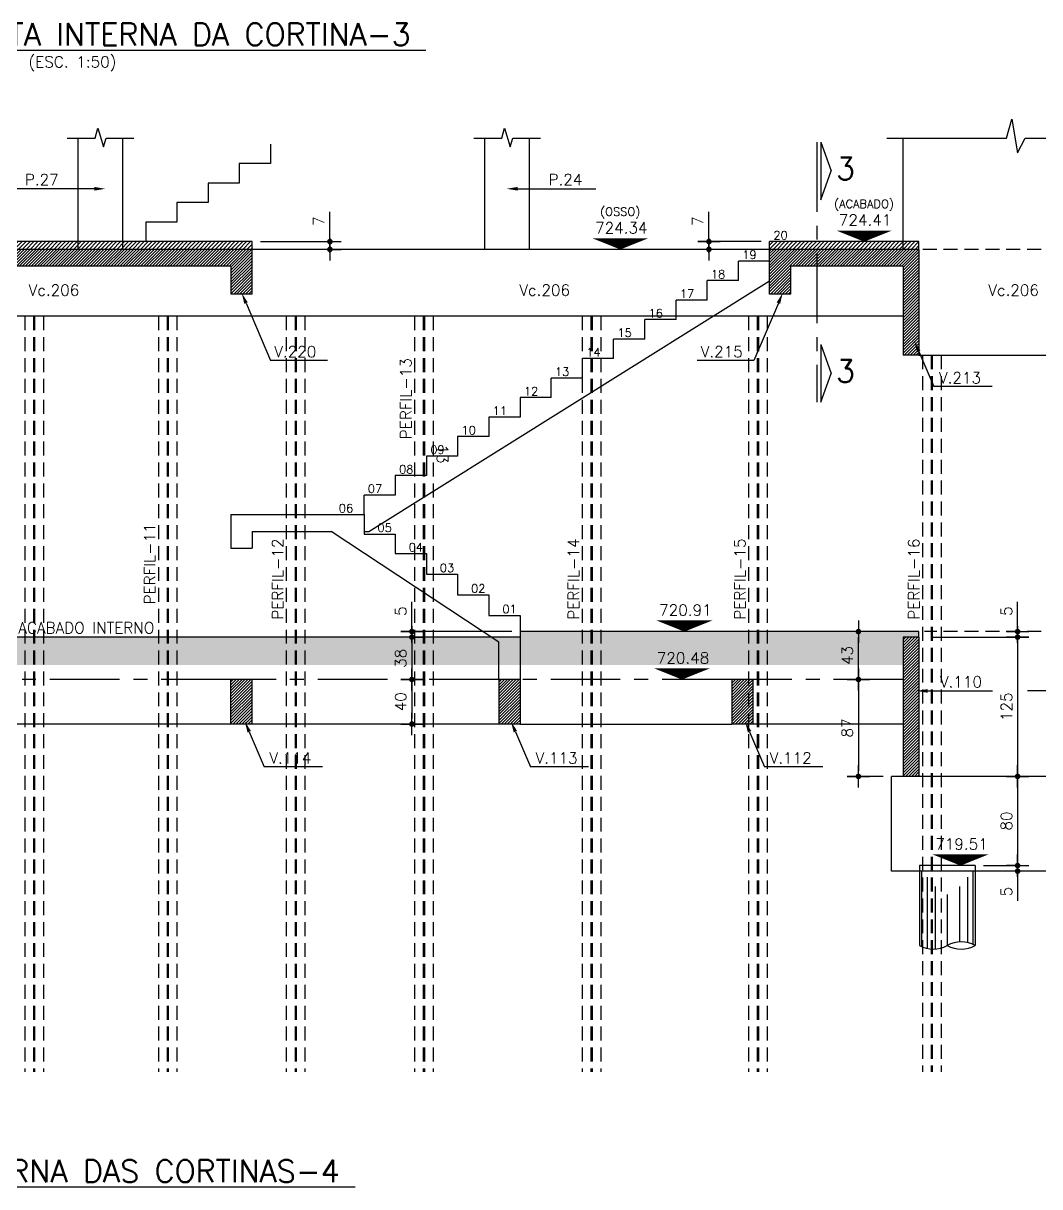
# Model space of a CAD drawing. Header units: inches. Extents: x 0 to 5940, y 0 to 4205.
# Drawn here: x 2187 to 3099, y 1259 to 2303 of the extents above; entities that cross this region are included whole.
import ezdxf
from ezdxf.enums import TextEntityAlignment as Align

# ---------------------------------------------------------------- set-up
doc = ezdxf.new("R2010")
doc.units = ezdxf.units.IN
doc.header["$LTSCALE"] = 50
doc.header["$MEASUREMENT"] = 0
doc.linetypes.add('CENTER', pattern=[2, 1.25, -0.25, 0.25, -0.25])
doc.linetypes.add('HIDDEN', pattern=[0.375, 0.25, -0.125])
for name, color, linetype in [('ATERRO', 253, 'Continuous'), ('COTA', 6, 'Continuous'), ('NIVEL', 3, 'Continuous'), ('TEXTO', 3, 'Continuous'), ('TEXTO_PERFIL', 4, 'Continuous'), ('VISTAS', 2, 'Continuous')]:
    doc.layers.add(name, color=color, linetype=linetype)
doc.styles.add('060CL', font='simplex.shx', dxfattribs={"height": 11.25})
doc.styles.add('ROMANS', font='romans.shx')
doc.dimstyles.new('COTA_50', dxfattribs={"dimscale": 5, "dimtxt": 2, "dimasz": 1, "dimexe": 2, "dimexo": 1.5, "dimgap": 1, "dimtad": 1, "dimzin": 12, "dimdsep": 46, "dimtxsty": 'ROMANS', "dimblk1": 'COTA', "dimblk2": 'COTA', "dimsah": 1, "dimcen": -4, "dimdle": 1.5, "dimclrd": 6, "dimclre": 6, "dimclrt": 3, "dimadec": 0, "dimazin": 0, "dimtfac": 1, "dimtofl": 0, "dimtmove": 0, "dimatfit": 3, "dimldrblk": 'COTA', "dimfxl": 1, "dimtolj": 1, "dimtzin": 12, "dimarcsym": 0})
pattern_1 = [(45, (0, -30.5923), (-1.3258252, 1.3258252), [])]

# ---------------------------------------------------------------- blocks, each defined once
blk = doc.blocks.new('COTA')
at = {"layer": 'COTA'}
for p, q in [((2, 0), (-2, 0)), ((0, -2), (0, 2))]:
    blk.add_line(p, q, dxfattribs=at)
at = {"layer": 'COTA', "const_width": 0.5}
blk.add_lwpolyline([(-0.25, 0, 1), (0.25, 0, 1)], format="xyb", close=True, dxfattribs=at)
blk = doc.blocks.new('*D77')
at = {"layer": 'COTA', "color": 6, "lineweight": -2, "transparency": 16777216}
for p, q in [((3079.1, 1762.4), (3079.1, 1784)), ((3079.8, 1757.4), (3089.1, 1757.4)), ((3003, 1752.4), (3089.1, 1752.4)), ((3079.1, 1747.4), (3079.1, 1742.4))]:
    blk.add_line(p, q, dxfattribs=at)
at = {"layer": 'Defpoints', "color": 0, "transparency": 16777216}
for p in [(3072.3, 1757.4), (3079.1, 1757.4), (2995.5, 1752.4)]:
    blk.add_point(p, dxfattribs=at)
at = {"layer": 'COTA', "color": 6, "lineweight": -2, "transparency": 16777216, "xscale": 5, "yscale": 5, "zscale": 5}
for p, rotation in [((3079.1, 1757.4), 270), ((3079.1, 1752.4), 90)]:
    blk.add_blockref('COTA', p, dxfattribs=dict(at, rotation=rotation))
at = {"layer": 'COTA', "color": 3, "transparency": 16777216, "insert": (3069.1, 1775.7), "char_height": 10, "attachment_point": 5, "rotation": 90, "style": 'ROMANS'}
blk.add_mtext('\\A1;5', dxfattribs=at)
blk = doc.blocks.new('*D78')
at = {"layer": 'COTA', "color": 6, "lineweight": -2}
for p, q in [((3078.9, 1752.4), (3089.1, 1752.4)), ((3079.1, 1747.4), (3079.1, 1632.4)), ((3073.8, 1627.4), (3089.1, 1627.4))]:
    blk.add_line(p, q, dxfattribs=at)
at = {"layer": 'Defpoints', "color": 0}
for p in [(3071.4, 1752.4), (3066.3, 1627.4), (3079.1, 1627.4)]:
    blk.add_point(p, dxfattribs=at)
at = {"layer": 'COTA', "color": 6, "lineweight": -2, "xscale": 5, "yscale": 5, "zscale": 5}
for p, rotation in [((3079.1, 1752.4), 90), ((3079.1, 1627.4), 270)]:
    blk.add_blockref('COTA', p, dxfattribs=dict(at, rotation=rotation))
at = {"layer": 'COTA', "color": 3, "insert": (3069.1, 1689.9), "char_height": 10, "attachment_point": 5, "rotation": 90, "style": 'ROMANS'}
blk.add_mtext('\\A1;125', dxfattribs=at)
blk = doc.blocks.new('*D81')
at = {"layer": 'COTA', "color": 6, "lineweight": -2, "transparency": 16777216}
for p, q in [((2802, 2112.4), (2802, 2134)), ((2849, 2107.4), (2792, 2107.4)), ((2810.7, 2100.4), (2792, 2100.4)), ((2802, 2095.4), (2802, 2090.4))]:
    blk.add_line(p, q, dxfattribs=at)
at = {"layer": 'Defpoints', "color": 0, "transparency": 16777216}
for p in [(2802, 2107.4), (2818.2, 2100.4), (2856.5, 2107.4)]:
    blk.add_point(p, dxfattribs=at)
at = {"layer": 'COTA', "color": 6, "lineweight": -2, "transparency": 16777216, "xscale": 5, "yscale": 5, "zscale": 5}
for p, rotation in [((2802, 2107.4), 270), ((2802, 2100.4), 90)]:
    blk.add_blockref('COTA', p, dxfattribs=dict(at, rotation=rotation))
at = {"layer": 'COTA', "color": 3, "transparency": 16777216, "insert": (2792, 2125.7), "char_height": 10, "attachment_point": 5, "rotation": 90, "style": 'ROMANS'}
blk.add_mtext('\\A1;7', dxfattribs=at)
blk = doc.blocks.new('*D82')
at = {"layer": 'COTA', "color": 6, "lineweight": -2, "transparency": 16777216}
for p, q in [((2461.8, 2112.4), (2461.8, 2134)), ((2399.5, 2107.4), (2471.8, 2107.4)), ((2463.8, 2100.4), (2471.8, 2100.4)), ((2461.8, 2095.4), (2461.8, 2090.4))]:
    blk.add_line(p, q, dxfattribs=at)
at = {"layer": 'Defpoints', "color": 0, "transparency": 16777216}
for p in [(2392, 2107.4), (2456.3, 2100.4), (2461.8, 2107.4)]:
    blk.add_point(p, dxfattribs=at)
at = {"layer": 'COTA', "color": 6, "lineweight": -2, "transparency": 16777216, "xscale": 5, "yscale": 5, "zscale": 5}
for p, rotation in [((2461.8, 2107.4), 270), ((2461.8, 2100.4), 90)]:
    blk.add_blockref('COTA', p, dxfattribs=dict(at, rotation=rotation))
at = {"layer": 'COTA', "color": 3, "transparency": 16777216, "insert": (2451.8, 2125.7), "char_height": 10, "attachment_point": 5, "rotation": 90, "style": 'ROMANS'}
blk.add_mtext('\\A1;7', dxfattribs=at)
blk = doc.blocks.new('*D114')
at = {"layer": 'COTA', "color": 6, "lineweight": -2, "transparency": 16777216}
for p, q in [((2535.4, 1762.4), (2535.4, 1784)), ((2625, 1757.4), (2525.4, 1757.4)), ((2535.4, 1747.4), (2535.4, 1742.4)), ((2537, 1752.4), (2545.4, 1752.4))]:
    blk.add_line(p, q, dxfattribs=at)
at = {"layer": 'Defpoints', "color": 0, "transparency": 16777216}
for p in [(2535.4, 1757.4), (2632.5, 1757.4), (2529.5, 1752.4)]:
    blk.add_point(p, dxfattribs=at)
at = {"layer": 'COTA', "color": 6, "lineweight": -2, "transparency": 16777216, "xscale": 5, "yscale": 5, "zscale": 5}
for p, rotation in [((2535.4, 1757.4), 270), ((2535.4, 1752.4), 90)]:
    blk.add_blockref('COTA', p, dxfattribs=dict(at, rotation=rotation))
at = {"layer": 'COTA', "color": 3, "transparency": 16777216, "insert": (2525.4, 1775.7), "char_height": 10, "attachment_point": 5, "rotation": 90, "style": 'ROMANS'}
blk.add_mtext('\\A1;5', dxfattribs=at)
blk = doc.blocks.new('*D117')
at = {"layer": 'COTA', "color": 6, "lineweight": -2, "transparency": 16777216}
for p, q in [((2533.7, 1752.4), (2525.4, 1752.4)), ((2535.4, 1747.4), (2535.4, 1719.4)), ((2533.7, 1714.4), (2525.4, 1714.4))]:
    blk.add_line(p, q, dxfattribs=at)
at = {"layer": 'Defpoints', "color": 0, "transparency": 16777216}
for p in [(2541.2, 1752.4), (2535.4, 1714.4), (2541.2, 1714.4)]:
    blk.add_point(p, dxfattribs=at)
at = {"layer": 'COTA', "color": 6, "lineweight": -2, "transparency": 16777216, "xscale": 5, "yscale": 5, "zscale": 5}
for p, rotation in [((2535.4, 1752.4), 90), ((2535.4, 1714.4), 270)]:
    blk.add_blockref('COTA', p, dxfattribs=dict(at, rotation=rotation))
at = {"layer": 'COTA', "color": 3, "transparency": 16777216, "insert": (2525.4, 1733.4), "char_height": 10, "attachment_point": 5, "rotation": 90, "style": 'ROMANS'}
blk.add_mtext('\\A1;38', dxfattribs=at)
blk = doc.blocks.new('*D118')
at = {"layer": 'COTA', "color": 6, "lineweight": -2, "transparency": 16777216}
for p, q in [((2537.5, 1714.4), (2525.4, 1714.4)), ((2535.4, 1709.4), (2535.4, 1679.4)), ((2537.5, 1674.4), (2525.4, 1674.4))]:
    blk.add_line(p, q, dxfattribs=at)
at = {"layer": 'Defpoints', "color": 0, "transparency": 16777216}
for p in [(2545, 1714.4), (2535.4, 1674.4), (2545, 1674.4)]:
    blk.add_point(p, dxfattribs=at)
at = {"layer": 'COTA', "color": 6, "lineweight": -2, "transparency": 16777216, "xscale": 5, "yscale": 5, "zscale": 5}
for p, rotation in [((2535.4, 1714.4), 90), ((2535.4, 1674.4), 270)]:
    blk.add_blockref('COTA', p, dxfattribs=dict(at, rotation=rotation))
at = {"layer": 'COTA', "color": 3, "transparency": 16777216, "insert": (2525.4, 1694.4), "char_height": 10, "attachment_point": 5, "rotation": 90, "style": 'ROMANS'}
blk.add_mtext('\\A1;40', dxfattribs=at)
blk = doc.blocks.new('*D119')
at = {"layer": 'COTA', "color": 6, "lineweight": -2}
for p, q in [((2938.3, 1714.4), (2926.2, 1714.4)), ((2936.2, 1709.4), (2936.2, 1632.4)), ((2958.5, 1627.4), (2926.2, 1627.4))]:
    blk.add_line(p, q, dxfattribs=at)
at = {"layer": 'Defpoints', "color": 0}
for p in [(2945.8, 1714.4), (2936.2, 1627.4), (2966, 1627.4)]:
    blk.add_point(p, dxfattribs=at)
at = {"layer": 'COTA', "color": 6, "lineweight": -2, "xscale": 5, "yscale": 5, "zscale": 5}
for p, rotation in [((2936.2, 1714.4), 90), ((2936.2, 1627.4), 270)]:
    blk.add_blockref('COTA', p, dxfattribs=dict(at, rotation=rotation))
at = {"layer": 'COTA', "color": 3, "insert": (2926.2, 1670.9), "char_height": 10, "attachment_point": 5, "rotation": 90, "style": 'ROMANS'}
blk.add_mtext('\\A1;87', dxfattribs=at)
blk = doc.blocks.new('*D120')
at = {"layer": 'COTA', "color": 6, "lineweight": -2, "transparency": 16777216}
for p, q in [((2940.2, 1757.4), (2926.2, 1757.4)), ((2936.2, 1719.4), (2936.2, 1752.4)), ((2940.2, 1714.4), (2926.2, 1714.4))]:
    blk.add_line(p, q, dxfattribs=at)
at = {"layer": 'Defpoints', "color": 0, "transparency": 16777216}
for p in [(2936.2, 1757.4), (2947.7, 1757.4), (2947.7, 1714.4)]:
    blk.add_point(p, dxfattribs=at)
at = {"layer": 'COTA', "color": 6, "lineweight": -2, "transparency": 16777216, "xscale": 5, "yscale": 5, "zscale": 5}
for p, rotation in [((2936.2, 1757.4), 90), ((2936.2, 1714.4), 270)]:
    blk.add_blockref('COTA', p, dxfattribs=dict(at, rotation=rotation))
at = {"layer": 'COTA', "color": 3, "transparency": 16777216, "insert": (2926.2, 1735.9), "char_height": 10, "attachment_point": 5, "rotation": 90, "style": 'ROMANS'}
blk.add_mtext('\\A1;43', dxfattribs=at)
blk = doc.blocks.new('*D144')
at = {"layer": 'COTA', "color": 6, "lineweight": -2}
for p, q in [((3080.1, 1627.4), (3069.1, 1627.4)), ((3079.1, 1622.4), (3079.1, 1552.4)), ((3048.5, 1547.4), (3089.1, 1547.4))]:
    blk.add_line(p, q, dxfattribs=at)
at = {"layer": 'Defpoints', "color": 0}
for p in [(3087.6, 1627.4), (3041, 1547.4), (3079.1, 1547.4)]:
    blk.add_point(p, dxfattribs=at)
at = {"layer": 'COTA', "color": 6, "lineweight": -2, "xscale": 5, "yscale": 5, "zscale": 5}
for p, rotation in [((3079.1, 1627.4), 90), ((3079.1, 1547.4), 270)]:
    blk.add_blockref('COTA', p, dxfattribs=dict(at, rotation=rotation))
at = {"layer": 'COTA', "color": 3, "insert": (3069.1, 1587.4), "char_height": 10, "attachment_point": 5, "rotation": 90, "style": 'ROMANS'}
blk.add_mtext('\\A1;80', dxfattribs=at)
blk = doc.blocks.new('*D145')
at = {"layer": 'COTA', "color": 6, "lineweight": -2}
for p, q in [((3079.1, 1552.4), (3079.1, 1557.4)), ((3077.9, 1547.4), (3069.1, 1547.4)), ((3077.9, 1542.4), (3069.1, 1542.4)), ((3079.1, 1537.4), (3079.1, 1515.7))]:
    blk.add_line(p, q, dxfattribs=at)
at = {"layer": 'Defpoints', "color": 0}
for p in [(3085.4, 1547.4), (3079.1, 1542.4), (3085.4, 1542.4)]:
    blk.add_point(p, dxfattribs=at)
at = {"layer": 'COTA', "color": 6, "lineweight": -2, "xscale": 5, "yscale": 5, "zscale": 5}
for p, rotation in [((3079.1, 1547.4), 270), ((3079.1, 1542.4), 90)]:
    blk.add_blockref('COTA', p, dxfattribs=dict(at, rotation=rotation))
at = {"layer": 'COTA', "color": 3, "insert": (3069.1, 1524), "char_height": 10, "attachment_point": 5, "rotation": 90, "style": 'ROMANS'}
blk.add_mtext('\\A1;5', dxfattribs=at)

msp = doc.modelspace()

# ---------------------------------------------------------------- hatches: boundary and pattern name
at = {"layer": 'ATERRO'}
h = msp.add_hatch(dxfattribs=at)
h.set_pattern_fill('ANSI38', color=256, scale=35)
h.paths.add_polyline_path([(2976.48, 1752.351), (2990.48, 1752.351), (2990.48, 1757.351), (2632.48, 1757.351), (2632.48, 1752.351), (1946.48, 1752.351), (1946.48, 1732.351), (1759.98, 1732.351), (1759.98, 1752.351), (1490.946, 1752.351), (1490.946, 1727.351), (2976.48, 1727.351)])
at = {"layer": 'VISTAS'}
h = msp.add_hatch(dxfattribs=at)
h.set_pattern_fill('ANSI31', color=253, scale=20)
h.set_pattern_definition([(45, (-30538.57, 12849.0712), (-1.76776695, 1.76776695), [])])
h.paths.add_polyline_path([(2391.98, 2107.351), (1946.48, 2107.351), (1946.48, 2100.351), (2391.98, 2100.351)])
h = msp.add_hatch(dxfattribs=at)
h.set_pattern_fill('ANSI31', color=252, scale=15)
h.set_pattern_definition([(45, (-30538.57, 9300.2643), (-1.32582521, 1.32582521), [])])
h.paths.add_polyline_path([(2372.98, 2085.351), (2372.98, 2060.351), (2391.98, 2060.351), (2391.98, 2100.351), (1946.48, 2100.351), (1946.48, 2040.351), (1965.48, 2040.351), (1965.48, 2085.351), (2040.48, 2085.351), (2040.48, 2040.351), (2090.48, 2040.351), (2090.48, 2085.351)])
h = msp.add_hatch(dxfattribs=at)
h.set_pattern_fill('ANSI31', color=253, scale=20)
h.set_pattern_definition([(45, (-30538.57, 12722.988), (-1.76776695, 1.76776695), [])])
h.paths.add_polyline_path([(2990.48, 2107.351), (2856.48, 2107.351), (2856.48, 2100.351), (2990.48, 2100.351)])
h = msp.add_hatch(dxfattribs=at)
h.set_pattern_fill('ANSI31', color=252, scale=15)
h.set_pattern_definition(pattern_1)
h.paths.add_polyline_path([(2898.921, 2100.351), (2856.48, 2100.351), (2856.48, 2060.351), (2875.48, 2060.351), (2875.48, 2085.351), (2898.921, 2085.351)])
h.paths.add_polyline_path([(2990.48, 2100.351), (2898.921, 2100.351), (2898.921, 2085.351), (2976.48, 2085.351), (2976.48, 2005.351), (2990.48, 2005.351)])
h = msp.add_hatch(dxfattribs=at)
h.set_pattern_fill('ANSI31', color=252, scale=15)
h.set_pattern_definition(pattern_1)
edge = h.paths.add_edge_path()
edge.add_line((2990.48, 1752.351), (2976.48, 1752.351))
edge.add_line((2976.48, 1752.351), (2976.48, 1627.351))
edge.add_line((2990.48, 1627.351), (2976.48, 1627.351))
edge.add_line((2990.48, 1752.351), (2990.48, 1627.351))
h = msp.add_hatch(dxfattribs=at)
h.set_pattern_fill('ANSI31', color=252, scale=15)
h.set_pattern_definition([(45, (6582.9943, 12262.44), (-1.3258252, 1.3258252), [])])
h.paths.add_polyline_path([(2391.98, 1714.351), (2372.98, 1714.351), (2372.98, 1674.351), (2391.98, 1674.351)])
h = msp.add_hatch(dxfattribs=at)
h.set_pattern_fill('ANSI31', color=252, scale=15)
h.set_pattern_definition([(45, (6582.4943, 12262.44), (-1.3258252, 1.3258252), [])])
h.paths.add_polyline_path([(2613.48, 1714.351), (2613.48, 1674.351), (2632.48, 1674.351), (2632.48, 1714.351)])
h = msp.add_hatch(dxfattribs=at)
h.set_pattern_fill('ANSI31', color=252, scale=15)
h.set_pattern_definition([(45, (6556.4943, 12262.44), (-1.3258252, 1.3258252), [])])
h.paths.add_polyline_path([(2841.48, 1714.351), (2822.48, 1714.351), (2822.48, 1674.351), (2841.48, 1674.351)])

# ---------------------------------------------------------------- linework, layer by layer
at = {"layer": 'COTA', "linetype": 'CENTER'}
for p, q in [((2372.98, 1714.351), (1967.98, 1714.351)), ((2613.48, 1714.351), (2391.98, 1714.351)), ((2822.48, 1714.351), (2632.48, 1714.351)), ((2976.48, 1714.351), (2841.48, 1714.351))]:
    msp.add_line(p, q, dxfattribs=at)
at = {"layer": 'NIVEL', "color": 1}
for points in [[(2941.351, 2107.351, 0, 50, 0), (2941.351, 2117.351, 50, 50, 0)], [(2722.523, 2100.351, 0, 50, 0), (2722.523, 2110.351, 50, 50, 0)], [(2461.97, 2100.351, 0, 50, 0), (2461.97, 2100.351, 50, 50, 0)], [(2780.025, 1757.351, 0, 50, 0), (2780.025, 1767.351, 50, 50, 0)], [(2777.869, 1714.351, 0, 50, 0), (2777.869, 1724.351, 50, 50, 0)], [(3027.855, 1547.351, 0, 50, 0), (3027.855, 1557.351, 50, 50, 0)]]:
    msp.add_lwpolyline(points, format="xyseb", dxfattribs=at)
at = {"layer": 'TEXTO', "color": 4, "linetype": 'CENTER'}
msp.add_line((2898.921, 2196.67), (2898.921, 1963.256), dxfattribs=at)
at = {"layer": 'TEXTO', "color": 4}
for p, q in [((2902.518, 2196.67), (2902.518, 2144.957)), ((2902.518, 2196.67), (2911.769, 2170.814)), ((2902.518, 2144.957), (2911.769, 2170.814)), ((2902.518, 2014.97), (2902.518, 1963.256)), ((2902.518, 2014.97), (2911.769, 1989.113)), ((2902.518, 1963.256), (2911.769, 1989.113))]:
    msp.add_line(p, q, dxfattribs=at)
at = {"layer": 'TEXTO', "color": 8}
for p, q in [((2250.267, 2154.811), (2180.118, 2154.811)), ((2630.44, 2154.811), (2700.589, 2154.811)), ((2386.535, 2052.204), (2408.597, 2000.773)), ((2864.388, 2052.204), (2842.326, 2000.773)), ((2990.42, 2008.773), (3003.899, 1977.35)), ((2459.555, 2000.773), (2408.597, 2000.773)), ((2842.326, 2000.773), (2791.368, 2000.773)), ((3056.157, 1977.35), (3003.899, 1977.35)), ((2998.519, 1704.133), (3056.47, 1704.133)), ((3153.442, 1704.133), (3087.911, 1704.133)), ((2389.409, 1667.534), (2402.889, 1636.111)), ((2628.333, 1667.534), (2641.812, 1636.111)), ((2838.506, 1667.534), (2851.985, 1636.111)), ((2455.147, 1636.111), (2402.889, 1636.111)), ((2694.07, 1636.111), (2641.812, 1636.111)), ((2904.243, 1636.111), (2851.985, 1636.111))]:
    msp.add_line(p, q, dxfattribs=at)
for points in [[(2250.267, 2153.145), (2250.267, 2156.478), (2260.267, 2154.811)], [(2630.44, 2153.145), (2630.44, 2156.478), (2620.44, 2154.811)], [(2388.067, 2052.861), (2385.003, 2051.546), (2382.593, 2061.394)], [(2862.856, 2052.861), (2865.92, 2051.546), (2868.33, 2061.394)], [(2991.952, 2009.43), (2988.888, 2008.116), (2986.478, 2017.963)], [(2998.519, 1702.467), (2998.519, 1705.8), (2988.519, 1704.133)], [(2390.941, 1668.191), (2387.878, 1666.877), (2385.467, 1676.724)], [(2629.864, 1668.191), (2626.801, 1666.877), (2624.39, 1676.724)], [(2840.037, 1668.191), (2836.974, 1666.877), (2834.563, 1676.724)]]:
    msp.add_solid(points, dxfattribs=at)
at = {"layer": 'VISTAS', "color": 8}
for p, q in [((3069.202, 2200.351), (3073.989, 2217.359)), ((3073.989, 2217.359), (3079.03, 2187.159)), ((2251.133, 2200.351), (2253.473, 2209.046)), ((2253.473, 2209.046), (2258.514, 2192.538)), ((2616.133, 2200.351), (2618.473, 2209.046)), ((2618.473, 2209.046), (2623.514, 2192.538)), ((2225.979, 2200.351), (2251.133, 2200.351)), ((2258.514, 2192.538), (2260.884, 2200.351)), ((2260.884, 2200.351), (2285.98, 2200.351)), ((2590.979, 2200.351), (2616.133, 2200.351)), ((2623.514, 2192.538), (2625.884, 2200.351)), ((2625.884, 2200.351), (2650.98, 2200.351)), ((2961.814, 2200.351), (3069.202, 2200.351)), ((3079.03, 2187.159), (3085.805, 2200.351)), ((3085.805, 2200.351), (3185.48, 2200.351)), ((3040.98, 1547.351), (2990.98, 1547.351)), ((2990.98, 1547.351), (2990.98, 1475.607)), ((3040.98, 1547.351), (3040.98, 1475.607)), ((2992.98, 1542.351), (2992.98, 1474.602)), ((2997.98, 1537.087), (2997.98, 1472.949)), ((3033.98, 1537.087), (3033.98, 1478.266)), ((3038.98, 1542.351), (3038.98, 1476.613)), ((3004.98, 1528.627), (3004.98, 1472.396)), ((3026.98, 1528.627), (3026.98, 1478.819)), ((3015.98, 1521.483), (3015.98, 1475.607))]:
    msp.add_line(p, q, dxfattribs=at)
at = {"layer": 'VISTAS'}
for p, q in [((2235.98, 2100.351), (2235.98, 2200.351)), ((2275.98, 2100.351), (2275.98, 2200.351)), ((2600.98, 2100.351), (2600.98, 2200.351)), ((2640.98, 2100.351), (2640.98, 2200.351)), ((2976.48, 2100.351), (2976.48, 2200.351)), ((2856.48, 2100.351), (2391.98, 2100.351)), ((2976.48, 2040.351), (2090.48, 2040.351)), ((2990.48, 2005.351), (3175.48, 2005.351)), ((2990.48, 1757.351), (2632.48, 1757.351)), ((2632.48, 1757.351), (2632.48, 1752.351)), ((2990.48, 1752.351), (2990.48, 1757.351)), ((2632.48, 1752.351), (1946.48, 1752.351)), ((2372.98, 1674.351), (1967.98, 1674.351)), ((2613.48, 1674.351), (2391.98, 1674.351)), ((2632.48, 1674.351), (2822.48, 1674.351)), ((2976.48, 1674.351), (2841.48, 1674.351)), ((2965.98, 1542.351), (2965.98, 1627.351)), ((2976.48, 1627.351), (2965.98, 1627.351)), ((3156.48, 1627.351), (2990.48, 1627.351)), ((3215.98, 1542.351), (2965.98, 1542.351))]:
    msp.add_line(p, q, dxfattribs=at)
at = {"layer": 'VISTAS', "color": 253}
for p, q in [((2408.48, 2194.851), (2408.48, 2177.351)), ((2380.48, 2177.351), (2380.48, 2159.851)), ((2408.48, 2177.351), (2380.48, 2177.351)), ((2352.48, 2159.851), (2352.48, 2142.351)), ((2380.48, 2159.851), (2352.48, 2159.851)), ((2324.48, 2142.351), (2324.48, 2124.851)), ((2352.48, 2142.351), (2324.48, 2142.351)), ((2296.48, 2124.851), (2296.48, 2107.351)), ((2324.48, 2124.851), (2296.48, 2124.851)), ((2391.98, 2107.351), (1946.48, 2107.351)), ((2391.98, 2100.351), (2391.98, 2107.351)), ((2990.48, 2107.351), (2856.48, 2107.351)), ((2856.48, 2100.351), (2856.48, 2107.351)), ((2990.48, 2100.351), (2990.48, 2107.351)), ((2828.48, 2072.351), (2828.48, 2089.851)), ((2856.48, 2089.851), (2828.48, 2089.851)), ((2496.782, 1847.351), (2856.48, 2072.162)), ((2800.48, 2054.851), (2800.48, 2072.351)), ((2828.48, 2072.351), (2800.48, 2072.351)), ((2772.48, 2037.351), (2772.48, 2054.851)), ((2800.48, 2054.851), (2772.48, 2054.851)), ((2744.48, 2019.851), (2744.48, 2037.351)), ((2772.48, 2037.351), (2744.48, 2037.351)), ((2716.48, 2002.351), (2716.48, 2019.851)), ((2744.48, 2019.851), (2716.48, 2019.851)), ((2688.48, 1984.851), (2688.48, 2002.351)), ((2716.48, 2002.351), (2688.48, 2002.351)), ((2660.48, 1967.351), (2660.48, 1984.851)), ((2688.48, 1984.851), (2660.48, 1984.851)), ((2632.48, 1967.351), (2632.48, 1949.851)), ((2660.48, 1967.351), (2632.48, 1967.351)), ((2604.48, 1949.851), (2604.48, 1932.351)), ((2632.48, 1949.851), (2604.48, 1949.851)), ((2576.48, 1932.351), (2576.48, 1914.851)), ((2604.48, 1932.351), (2576.48, 1932.351)), ((2548.48, 1914.851), (2548.48, 1897.351)), ((2576.48, 1914.851), (2548.48, 1914.851)), ((2520.48, 1897.351), (2520.48, 1879.851)), ((2548.48, 1897.351), (2520.48, 1897.351)), ((2492.48, 1862.351), (2492.48, 1879.851)), ((2520.48, 1879.851), (2492.48, 1879.851)), ((2372.98, 1862.351), (2492.48, 1862.351)), ((2372.98, 1862.351), (2372.98, 1832.351)), ((2492.48, 1862.351), (2492.48, 1844.851)), ((2391.98, 1847.351), (2391.98, 1832.351)), ((2391.98, 1847.351), (2463, 1847.351)), ((2613.48, 1747.926), (2463, 1847.351)), ((2492.48, 1847.351), (2496.782, 1847.351)), ((2492.48, 1844.851), (2520.48, 1844.851)), ((2520.48, 1844.851), (2520.48, 1827.351)), ((2372.98, 1832.351), (2391.98, 1832.351)), ((2520.48, 1827.351), (2548.48, 1827.351)), ((2548.48, 1827.351), (2548.48, 1808.851)), ((2548.48, 1808.851), (2576.48, 1808.851)), ((2576.48, 1808.851), (2576.48, 1790.351)), ((2576.48, 1790.351), (2604.48, 1790.351)), ((2604.48, 1790.351), (2604.48, 1771.851)), ((2604.48, 1771.851), (2632.48, 1771.851)), ((2632.48, 1771.851), (2632.48, 1714.351)), ((2613.48, 1714.351), (2613.48, 1747.926))]:
    msp.add_line(p, q, dxfattribs=at)
at = {"layer": 'VISTAS', "color": 1}
for p, q in [((2391.98, 2100.351), (1946.48, 2100.351)), ((2391.98, 2060.351), (2391.98, 2100.351)), ((2856.48, 2060.351), (2856.48, 2100.351)), ((2990.48, 2100.351), (2856.48, 2100.351)), ((2990.48, 2100.351), (2990.48, 2005.351)), ((2372.98, 2085.351), (2090.48, 2085.351)), ((2372.98, 2085.351), (2372.98, 2060.351)), ((2875.48, 2060.351), (2875.48, 2085.351)), ((2976.48, 2085.351), (2875.48, 2085.351)), ((2976.48, 2085.351), (2976.48, 2005.351)), ((2372.98, 2060.351), (2372.98, 2060.351)), ((2391.98, 2060.351), (2372.98, 2060.351)), ((2875.48, 2060.351), (2856.48, 2060.351)), ((2990.48, 2005.351), (2976.48, 2005.351)), ((2990.48, 1752.351), (2976.48, 1752.351)), ((2976.48, 1752.351), (2976.48, 1627.351)), ((2990.48, 1752.351), (2990.48, 1627.351)), ((2372.98, 1674.351), (2372.98, 1714.351)), ((2391.98, 1714.351), (2372.98, 1714.351)), ((2391.98, 1674.351), (2391.98, 1714.351)), ((2613.48, 1714.351), (2613.48, 1674.351)), ((2632.48, 1714.351), (2613.48, 1714.351)), ((2632.48, 1714.351), (2632.48, 1674.351)), ((2841.48, 1714.351), (2822.48, 1714.351)), ((2822.48, 1714.351), (2822.48, 1674.351)), ((2841.48, 1714.351), (2841.48, 1674.351)), ((2391.98, 1674.351), (2372.98, 1674.351)), ((2632.48, 1674.351), (2613.48, 1674.351)), ((2841.48, 1674.351), (2822.48, 1674.351)), ((2990.48, 1627.351), (2976.48, 1627.351))]:
    msp.add_line(p, q, dxfattribs=at)
at = {"layer": 'VISTAS', "color": 8, "linetype": 'HIDDEN'}
for p, q in [((3156.48, 2100.351), (2990.48, 2100.351)), ((2187.957, 2040.351), (2187.957, 1362.351)), ((2195.812, 2040.351), (2195.812, 1362.351)), ((2196.812, 2040.351), (2196.812, 1362.351)), ((2204.668, 2040.351), (2204.668, 1362.351)), ((2307.861, 2040.351), (2307.861, 1362.351)), ((2315.716, 2040.351), (2315.716, 1362.351)), ((2316.716, 2040.351), (2316.716, 1362.351)), ((2324.572, 2040.351), (2324.572, 1362.351)), ((2422.675, 2040.351), (2422.675, 1362.351)), ((2430.53, 2040.351), (2430.53, 1362.351)), ((2431.53, 2040.351), (2431.53, 1362.351)), ((2439.385, 2040.351), (2439.385, 1362.351)), ((2537.745, 2040.351), (2537.745, 1362.351)), ((2545.6, 2040.351), (2545.6, 1362.351)), ((2546.6, 2040.351), (2546.6, 1362.351)), ((2554.455, 2040.351), (2554.455, 1362.351)), ((2688.266, 2040.351), (2688.266, 1362.351)), ((2696.121, 2040.351), (2696.121, 1362.351)), ((2697.121, 2040.351), (2697.121, 1362.351)), ((2704.976, 2040.351), (2704.976, 1362.351)), ((2837.578, 2040.351), (2837.578, 1362.351)), ((2845.433, 2040.351), (2845.433, 1362.351)), ((2846.433, 2040.351), (2846.433, 1362.351)), ((2854.289, 2040.351), (2854.289, 1362.351)), ((2993.656, 2005.351), (2993.656, 1362.351)), ((3001.511, 2005.351), (3001.511, 1362.351)), ((3002.511, 2005.351), (3002.511, 1362.351)), ((3010.367, 2005.351), (3010.367, 1362.351)), ((3156.48, 1757.351), (2995.48, 1757.351))]:
    msp.add_line(p, q, dxfattribs=at)
at = {"layer": 'VISTAS', "color": 8}
for centre, start, end in [((3003.48, 1497.977), 240.804043, 299.195957), ((3028.48, 1453.237), 60.804043, 119.195957), ((3028.48, 1497.977), 240.804043, 299.195957)]:
    msp.add_arc(centre, 25.625, start, end, dxfattribs=at)

# ---------------------------------------------------------------- texts
at = {"layer": 'NIVEL', "color": 4, "style": 'ROMANS'}
for s, p in [('(ACABADO)', (2941.246, 2137.508)), ('(OSSO)', (2722.419, 2130.508))]:
    msp.add_text(s, height=7.5, dxfattribs=at).set_placement(p, align=Align.CENTER)
at = {"layer": 'NIVEL', "color": 3, "style": 'ROMANS'}
for s, p in [('724.41', (2942.238, 2121.704)), ('724.34', (2723.411, 2114.704)), ('720.91', (2780.913, 1771.704)), ('720.48', (2778.757, 1728.704)), ('719.51', (3028.743, 1561.704))]:
    msp.add_text(s, height=10, dxfattribs=at).set_placement(p, align=Align.CENTER)
at = {"layer": 'TEXTO', "color": 1, "style": 'ROMANS'}
for s, p in [('%%U VISTA INTERNA DA CORTINA-3 ', (2120.304, 2283.335)), ('3', (2916.092, 2162.959)), ('3', (2916.092, 1981.258)), ('%%U VISTA INTERNA DAS CORTINAS-4 ', (2022.414, 1263.173))]:
    msp.add_text(s, height=20, dxfattribs=at).set_placement(p)
at = {"layer": 'TEXTO', "color": 3, "style": 'ROMANS'}
for s, p in [('(ESC. 1:50)', (2191.306, 2263.653)), ('P.27', (2187.958, 2157.985)), ('P.24', (2657.987, 2157.985)), ('Vc.206', (2191.424, 2058.857)), ('Vc.206', (2631.972, 2058.857)), ('Vc.206', (3052.776, 2058.857)), ('V.220', (2411.901, 2003.573)), ('V.215', (2794.672, 2003.573)), ('V.213', (3008.503, 1980.149)), ('PISO ACABADO INTERNO', (2144.856, 1755.755)), ('V.110', (3009.414, 1707.307)), ('V.114', (2407.493, 1638.91)), ('V.113', (2646.416, 1638.91)), ('V.112', (2856.589, 1638.91))]:
    msp.add_text(s, height=10, dxfattribs=at).set_placement(p)
at = {"layer": 'TEXTO', "color": 4, "style": 'ROMANS'}
for s, p in [('20', (2859.91, 2109.342)), ('19', (2831.91, 2091.842)), ('18', (2803.91, 2074.342)), ('17', (2775.91, 2056.842)), ('16', (2747.91, 2039.342)), ('15', (2719.91, 2021.842)), ('14', (2691.91, 2004.342)), ('13', (2663.91, 1986.842)), ('12', (2635.91, 1969.342)), ('11', (2607.91, 1951.842)), ('10', (2579.91, 1934.342)), ('09', (2551.91, 1916.842)), ('08', (2523.91, 1899.342)), ('07', (2495.91, 1881.842)), ('06', (2469.85, 1864.342)), ('05', (2504.548, 1846.842)), ('04', (2532.548, 1829.342)), ('03', (2560.548, 1810.842)), ('02', (2588.548, 1792.342)), ('01', (2616.548, 1773.842))]:
    msp.add_text(s, height=7.5, dxfattribs=at).set_placement(p)
at = {"layer": 'TEXTO_PERFIL', "color": 3, "style": '060CL'}
for s, rotation, p in [('PERFIL-13', 90, (2535.009, 1929.961)), ('13', 270, (2557.909, 1925.344)), ('PERFIL-11', 90, (2305.126, 1781.666)), ('PERFIL-12', 90, (2419.94, 1768.039)), ('PERFIL-14', 90, (2685.531, 1768.039)), ('PERFIL-15', 90, (2834.843, 1768.039)), ('PERFIL-16', 90, (2990.921, 1768.039))]:
    msp.add_text(s, height=10, rotation=rotation, dxfattribs=at).set_placement(p)

# ---------------------------------------------------------------- dimensions: what is measured, and where the dimension line sits
at = {"layer": 'COTA'}
for base, p1, p2, picture, middle in [((2461.809, 2107.351), (2456.335, 2100.351), (2391.98, 2107.351), '*D82', (2451.809, 2125.684)), ((2801.967, 2107.351), (2818.182, 2100.351), (2856.48, 2107.351), '*D81', (2791.967, 2125.684)), ((2535.351, 1757.351), (2529.51, 1752.351), (2632.48, 1757.351), '*D114', (2525.351, 1775.684)), ((3079.125, 1757.351), (2995.48, 1752.351), (3072.292, 1757.351), '*D77', (3069.125, 1775.684)), ((2936.231, 1757.351), (2947.701, 1714.351), (2947.701, 1757.351), '*D120', (2926.231, 1735.851)), ((2535.351, 1714.351), (2541.161, 1752.351), (2541.161, 1714.351), '*D117', (2525.351, 1733.351)), ((3079.125, 1627.351), (3071.438, 1752.351), (3066.313, 1627.351), '*D78', (3069.125, 1689.851)), ((2535.351, 1674.351), (2544.959, 1714.351), (2544.959, 1674.351), '*D118', (2525.351, 1694.351)), ((2936.231, 1627.351), (2945.839, 1714.351), (2965.98, 1627.351), '*D119', (2926.231, 1670.851)), ((3079.125, 1547.351), (3087.591, 1627.351), (3040.98, 1547.351), '*D144', (3069.125, 1587.351)), ((3079.125, 1542.351), (3085.353, 1547.351), (3085.353, 1542.351), '*D145', (3069.125, 1524.018))]:
    dim = msp.add_linear_dim(base=base, p1=p1, p2=p2, angle=90, dimstyle='COTA_50', dxfattribs=at)
    dim.commit()
    dim.dimension.update_dxf_attribs({"geometry": picture, "text_midpoint": middle})

doc.saveas('drawing.dxf')
